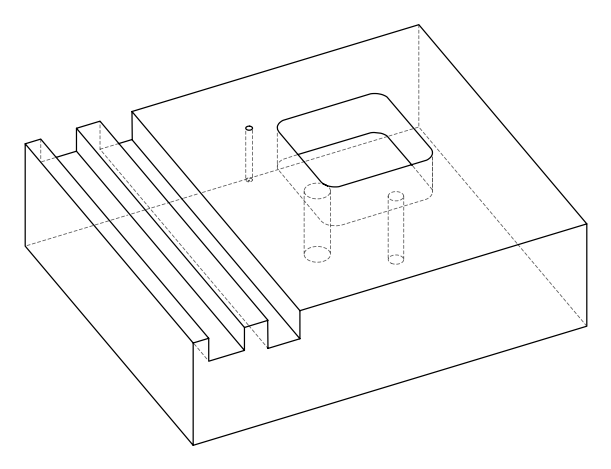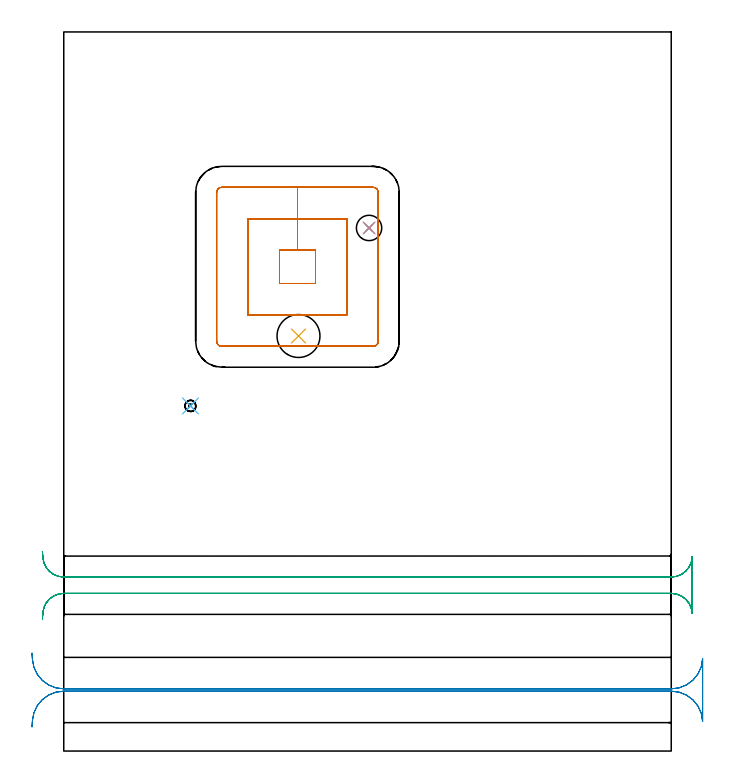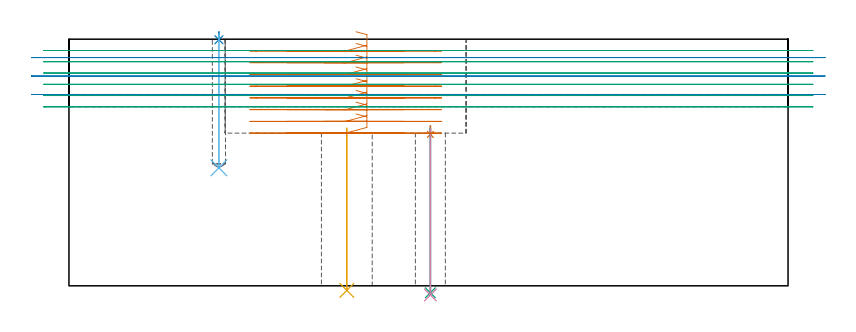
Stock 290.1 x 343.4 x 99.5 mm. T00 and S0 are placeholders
(PLAN: 9 operations, 7 tool changes, 23.9 min)
(1 SPOT_DRILL | STEP1HOLE | NXT0321_9005460120000 | 0.04 min | 4179 mm3)
(2 SPOT_DRILL_1 | STEP1POCKET | NXT0321_9005460120000 | 0.03 min | 0 mm3)
(3 DRILL_THROUGH_HOLE_INTO_CENTER | STEP1HOLE | NXT0301_042 | 0.27 min | 2435 mm3)
(4 DRILL_TO_ENLARGE_THROUGH_HOLE | STEP1HOLE | NXT0301_092 | 0.28 min | 4797 mm3)
(5 INDEXABLE_INSERT_DRILL_THROUGH_HOLE_FROM_SOLID | STEP1HOLE_1 | NXT0302_012 | 0.27 min | 32812 mm3)
(6 DRILL_BLIND_HOLE_INTO_CENTER | STEP1POCKET | UGT0301_448 | 0.22 min | 1108 mm3)
(7 MILL_RECTANGULAR_POCKET | POCKET_RECTANGULAR_STRAIGHT | UGT0201_094 | Follow Part, ap 5, ae 75% | 10.36 min | 331393 mm3)
(8 MILL_RECTANGULAR_SLOT | SLOT_RECTANGULAR | UGT0201_018 | Follow Part, ap 7.5, ae 75% | 4.29 min | 201232 mm3)
(9 MILL_RECTANGULAR_SLOT_1 | SLOT_RECTANGULAR_1 | UGT0201_094 | Follow Part, ap 5, ae 75% | 8.18 min | 220286 mm3)
(TOOL NXT0321_9005460120000 | NC Spot Drill, 142deg, 12mm, Carbide, Uncoated | D12 PA142 FL30 Z2)
(TOOL NXT0301_042 | Carbide Drill 7.1mm [860.1-0710-057A1-MM 2214] | D7.1 PA140 FL85 Z2)
(TOOL NXT0301_092 | Carbide Drill 12.1mm [860.1-1210-061A1-MM 2214] | D12.1 PA140 FL77 Z2)
(TOOL NXT0302_012 | Index. Insert Drill 20.5mm [880-D2050L25-03] | D20.5 PA176 FL62 Z2)
(TOOL UGT0301_448 | Carbide Drill 5.3 mm | D5.3 PA118 FL52 Z2)
(TOOL UGT0201_094 | End mill 20 mm | D20 FL38 Z4)
(TOOL UGT0201_018 | End mill 30 mm | D30 FL50 Z4)
(OP 1 SPOT_DRILL)
G17 G21 G94 G90
T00 M6
G54
G17 G0 G90 X145.8 Y249.8 S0 M3
G43 Z109.5 H0
G94 G81 G98 Z61.071 F250. R64.6
G80
M5
M2
(OP 2 SPOT_DRILL_1)
G17 G21 G94 G90
T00 M6
G54
G17 G0 G90 X60.5 Y164.8 S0 M3
G43 Z109.5 H0
G94 G81 G98 Z99.272 F250. R102.5
G80
M5
M2
(OP 3 DRILL_THROUGH_HOLE_INTO_CENTER)
G17 G21 G94 G90
T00 M6
G54
G17 G0 G90 X145.8 Y249.8 S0 M3
G43 Z109.5 H1
G94 G73 G98 Z-2.792 F250. Q6.439 R63.6
G80
M5
M2
(OP 4 DRILL_TO_ENLARGE_THROUGH_HOLE)
G17 G21 G94 G90
T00 M6
G54
G17 G0 G90 X145.8 Y249.8 S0 M3
G43 Z109.5 H1
G94 G73 G98 Z-3.702 F250. Q10.884 R63.6
G80
M5
M2
(OP 5 INDEXABLE_INSERT_DRILL_THROUGH_HOLE_FROM_SOLID)
G17 G21 G94 G90
T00 M6
G54
G17 G0 G90 X112.1 Y198.2 S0 M3
G43 Z109.5 H1
G94 G81 G98 Z-1.858 F250. R63.6
G80
M5
M2
(OP 6 DRILL_BLIND_HOLE_INTO_CENTER)
G17 G21 G94 G90
T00 M6
G54
G17 G0 G90 X60.5 Y164.8 S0 M3
G43 Z109.5 H0
G94 G81 G98 Z47.6 F250. R101.5
G80
M5
M2
(OP 7 MILL_RECTANGULAR_POCKET)
G17 G21 G94 G90
T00 M6
G54
G17 G0 G90 X115.823 Y223.3 S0 M3
G43 Z109.5 H0
Z102.5
G94 G1 X120.2 Z101.327 F250.
Y239.2 Z97.067
X111.6 Z94.762
X103. F500.
Y223.3
X120.2
Y239.2
X111.6
Y254.2
X88.
Y208.3
X135.2
Y254.2
X111.6
Y269.2
X75.5
G3 X73. Y266.7 R2.5
G1 Y195.8
G3 X75.5 Y193.3 R2.5
G1 X147.7
G3 X150.2 Y195.8 R2.5
G1 Y266.7
G3 X147.7 Y269.2 R2.5
G1 X111.6
X110.6
G0 X115.823 Y223.3 Z97.762
G1 X120.2 Z96.59 F250.
Y239.2 Z92.329
X111.6 Z90.025
X103. F500.
Y223.3
X120.2
Y239.2
X111.6
Y254.2
X88.
Y208.3
X135.2
Y254.2
X111.6
Y269.2
X75.5
G3 X73. Y266.7 R2.5
G1 Y195.8
G3 X75.5 Y193.3 R2.5
G1 X147.7
G3 X150.2 Y195.8 R2.5
G1 Y266.7
G3 X147.7 Y269.2 R2.5
G1 X111.6
X110.6
G0 X115.823 Y223.3 Z93.025
G1 X120.2 Z91.852 F250.
Y239.2 Z87.592
X111.6 Z85.287
X103. F500.
Y223.3
X120.2
Y239.2
X111.6
Y254.2
X88.
Y208.3
X135.2
Y254.2
X111.6
Y269.2
X75.5
G3 X73. Y266.7 R2.5
G1 Y195.8
G3 X75.5 Y193.3 R2.5
G1 X147.7
G3 X150.2 Y195.8 R2.5
G1 Y266.7
G3 X147.7 Y269.2 R2.5
G1 X111.6
X110.6
G0 X115.823 Y223.3 Z88.287
G1 X120.2 Z87.115 F250.
Y239.2 Z82.854
X111.6 Z80.55
X103. F500.
Y223.3
X120.2
Y239.2
X111.6
Y254.2
X88.
Y208.3
X135.2
Y254.2
X111.6
Y269.2
X75.5
G3 X73. Y266.7 R2.5
G1 Y195.8
G3 X75.5 Y193.3 R2.5
G1 X147.7
G3 X150.2 Y195.8 R2.5
G1 Y266.7
G3 X147.7 Y269.2 R2.5
G1 X111.6
X110.6
G0 X115.823 Y223.3 Z83.55
G1 X120.2 Z82.377 F250.
Y239.2 Z78.117
X111.6 Z75.812
X103. F500.
Y223.3
X120.2
Y239.2
X111.6
Y254.2
X88.
Y208.3
X135.2
Y254.2
X111.6
Y269.2
X75.5
G3 X73. Y266.7 R2.5
G1 Y195.8
G3 X75.5 Y193.3 R2.5
G1 X147.7
G3 X150.2 Y195.8 R2.5
G1 Y266.7
G3 X147.7 Y269.2 R2.5
G1 X111.6
X110.6
G0 X115.823 Y223.3 Z78.812
G1 X120.2 Z77.64 F250.
Y239.2 Z73.379
X111.6 Z71.075
X103. F500.
Y223.3
X120.2
Y239.2
X111.6
Y254.2
X88.
Y208.3
X135.2
Y254.2
X111.6
Y269.2
X75.5
G3 X73. Y266.7 R2.5
G1 Y195.8
G3 X75.5 Y193.3 R2.5
G1 X147.7
G3 X150.2 Y195.8 R2.5
G1 Y266.7
G3 X147.7 Y269.2 R2.5
G1 X111.6
X110.6
G0 X115.823 Y223.3 Z74.075
G1 X120.2 Z72.902 F250.
Y239.2 Z68.642
X111.6 Z66.337
X103. F500.
Y223.3
X120.2
Y239.2
X111.6
Y254.2
X88.
Y208.3
X135.2
Y254.2
X111.6
Y269.2
X75.5
G3 X73. Y266.7 R2.5
G1 Y195.8
G3 X75.5 Y193.3 R2.5
G1 X147.7
G3 X150.2 Y195.8 R2.5
G1 Y266.7
G3 X147.7 Y269.2 R2.5
G1 X111.6
X110.6
G0 X115.823 Y223.3 Z69.337
G1 X120.2 Z68.165 F250.
Y239.2 Z63.904
X111.6 Z61.6
X103. F500.
Y223.3
X120.2
Y239.2
X111.6
Y254.2
X88.
Y208.3
X135.2
Y254.2
X111.6
Y269.2
X75.5
G3 X73. Y266.7 R2.5
G1 Y195.8
G3 X75.5 Y193.3 R2.5
G1 X147.7
G3 X150.2 Y195.8 R2.5
G1 Y266.7
G3 X147.7 Y269.2 R2.5
G1 X111.6
X110.6
G0 Z109.5
M5
M2
(OP 8 MILL_RECTANGULAR_SLOT)
G17 G21 G94 G90
T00 M6
G54
G17 G0 G90 X-15.16 Y11.554 S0 M3
G43 Z109.5 H0
Z92.067
G94 G1 X-14.97 Y14.548 F250.
G2 X0. Y28.6 R15. F500.
G1 X290.1
G2 X305.09 Y14.148 R15.
G1 Y44.152
G2 X290.1 Y29.7 R15.
G1 X0.
G2 X-14.97 Y43.752 R15.
G1 X-15.16 Y46.746 F250.
G0 Y11.554 Z84.633
G1 X-14.97 Y14.548
G2 X0. Y28.6 R15. F500.
G1 X290.1
G2 X305.09 Y14.148 R15.
G1 Y44.152
G2 X290.1 Y29.7 R15.
G1 X0.
G2 X-14.97 Y43.752 R15.
G1 X-15.16 Y46.746 F250.
G0 Y11.554 Z77.2
G1 X-14.97 Y14.548
G2 X0. Y28.6 R15. F500.
G1 X290.1
G2 X305.09 Y14.148 R15.
G1 Y44.152
G2 X290.1 Y29.7 R15.
G1 X0.
G2 X-14.97 Y43.752 R15.
G1 X-15.16 Y46.746 F250.
G0 Z109.5
M5
M2
(OP 9 MILL_RECTANGULAR_SLOT_1)
G17 G21 G94 G90
T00 M6
G54
G17 G0 G90 X-10.202 Y63.083 S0 M3
G43 Z109.5 H0
Z94.95
G94 G1 X-9.97 Y66.074 F250.
G2 X0. Y75.3 R10. F500.
G1 X290.1
G2 X300.09 Y65.747 R10.
G1 X300.1
Y92.653
X300.09
G2 X290.1 Y83.1 R10.
G1 X0.
G2 X-9.97 Y92.326 R10.
G1 X-10.202 Y95.317 F250.
G0 Y63.083 Z90.4
G1 X-9.97 Y66.074
G2 X0. Y75.3 R10. F500.
G1 X290.1
G2 X300.09 Y65.747 R10.
G1 X300.1
Y92.653
X300.09
G2 X290.1 Y83.1 R10.
G1 X0.
G2 X-9.97 Y92.326 R10.
G1 X-10.202 Y95.317 F250.
G0 Y63.083 Z85.85
G1 X-9.97 Y66.074
G2 X0. Y75.3 R10. F500.
G1 X290.1
G2 X300.09 Y65.747 R10.
G1 X300.1
Y92.653
X300.09
G2 X290.1 Y83.1 R10.
G1 X0.
G2 X-9.97 Y92.326 R10.
G1 X-10.202 Y95.317 F250.
G0 Y63.083 Z81.3
G1 X-9.97 Y66.074
G2 X0. Y75.3 R10. F500.
G1 X290.1
G2 X300.09 Y65.747 R10.
G1 X300.1
Y92.653
X300.09
G2 X290.1 Y83.1 R10.
G1 X0.
G2 X-9.97 Y92.326 R10.
G1 X-10.202 Y95.317 F250.
G0 Y63.083 Z76.75
G1 X-9.97 Y66.074
G2 X0. Y75.3 R10. F500.
G1 X290.1
G2 X300.09 Y65.747 R10.
G1 X300.1
Y92.653
X300.09
G2 X290.1 Y83.1 R10.
G1 X0.
G2 X-9.97 Y92.326 R10.
G1 X-10.202 Y95.317 F250.
G0 Y63.083 Z72.2
G1 X-9.97 Y66.074
G2 X0. Y75.3 R10. F500.
G1 X290.1
G2 X300.09 Y65.747 R10.
G1 X300.1
Y92.653
X300.09
G2 X290.1 Y83.1 R10.
G1 X0.
G2 X-9.97 Y92.326 R10.
G1 X-10.202 Y95.317 F250.
G0 Z109.5
M5
M2
